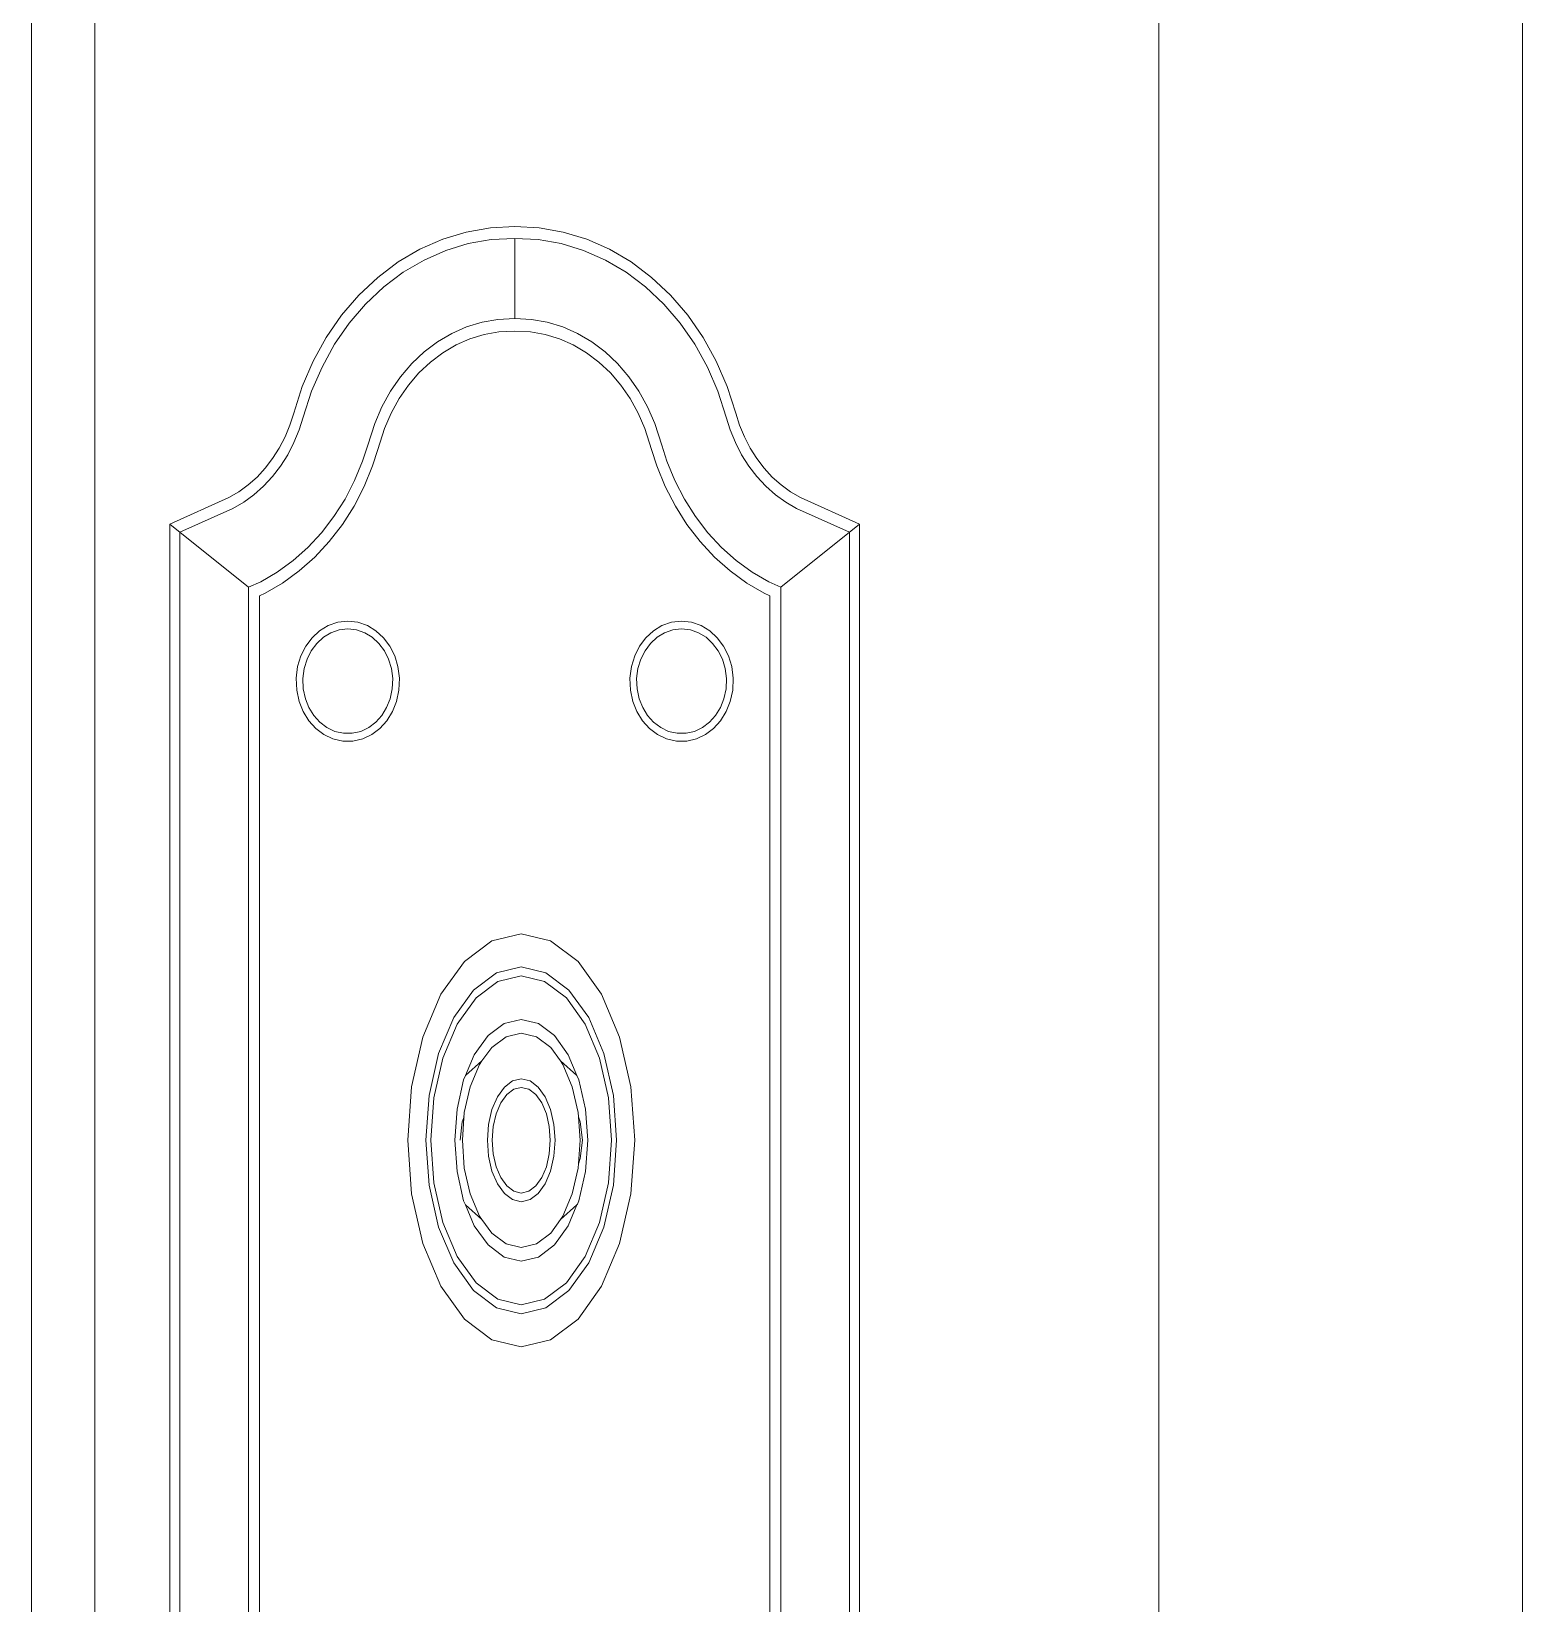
# Model space of a CAD drawing. Header units: inches. Extents: x 137851 to 141026, y -21374 to -19129.
# Drawn here: x 139579.25 to 139584.19, y -21022.52 to -21017.31 of the extents above; entities that cross this region are included whole.
import ezdxf

# ---------------------------------------------------------------- set-up
doc = ezdxf.new("R2010")
doc.units = ezdxf.units.IN
doc.header["$LTSCALE"] = 0.5
doc.header["$MEASUREMENT"] = 0
doc.layers.add('window', color=4, linetype='Continuous', lineweight=13)

msp = doc.modelspace()

# ---------------------------------------------------------------- linework, layer by layer
at = {"layer": 'window'}
for p, q in [((139584.1947, -21027.7297), (139584.1947, -20979.9148)), ((139582.9895, -21027.7297), (139582.9895, -20981.3118)), ((139579.4645, -21025.2299), (139579.4645, -20985.4152)), ((139579.2545, -20985.6597), (139579.2545, -21027.7297)), ((139580.617, -21017.9996), (139580.6951, -21017.9759)), ((139580.6951, -21017.9759), (139580.7749, -21017.962)), ((139580.7749, -21017.962), (139580.8555, -21017.958)), ((139580.8555, -21017.958), (139580.9362, -21017.962)), ((139580.9362, -21017.962), (139581.016, -21017.9759)), ((139581.016, -21017.9759), (139581.0941, -21017.9996)), ((139580.4695, -21018.0751), (139580.5415, -21018.0328)), ((139580.5415, -21018.0328), (139580.617, -21017.9996)), ((139580.5551, -21018.0687), (139580.6273, -21018.037)), ((139580.6273, -21018.037), (139580.7019, -21018.0143)), ((139580.7019, -21018.0143), (139580.7781, -21018.0011)), ((139580.7781, -21018.0011), (139580.8555, -21017.9973)), ((139580.8555, -21017.9973), (139580.933, -21018.0011)), ((139580.8555, -21017.9973), (139580.8555, -21018.2627)), ((139580.933, -21018.0011), (139581.0092, -21018.0143)), ((139581.0092, -21018.0143), (139581.0838, -21018.037)), ((139581.0838, -21018.037), (139581.156, -21018.0687)), ((139581.0941, -21017.9996), (139581.1695, -21018.0328)), ((139581.1695, -21018.0328), (139581.2416, -21018.0751)), ((139580.4018, -21018.1261), (139580.4695, -21018.0751)), ((139580.4863, -21018.1092), (139580.5551, -21018.0687)), ((139581.156, -21018.0687), (139581.2248, -21018.1092)), ((139581.2416, -21018.0751), (139581.3093, -21018.1261)), ((139580.339, -21018.1852), (139580.4018, -21018.1261)), ((139580.4216, -21018.1579), (139580.4863, -21018.1092)), ((139581.2248, -21018.1092), (139581.2895, -21018.1579)), ((139581.3093, -21018.1261), (139581.372, -21018.1852)), ((139580.2821, -21018.2517), (139580.339, -21018.1852)), ((139580.3616, -21018.2144), (139580.4216, -21018.1579)), ((139581.2895, -21018.1579), (139581.3495, -21018.2144)), ((139581.372, -21018.1852), (139581.429, -21018.2517)), ((139580.3072, -21018.2779), (139580.3616, -21018.2144)), ((139581.3495, -21018.2144), (139581.4039, -21018.2779)), ((139580.2315, -21018.3249), (139580.2821, -21018.2517)), ((139580.2588, -21018.3479), (139580.3072, -21018.2779)), ((139580.647, -21018.3118), (139580.6964, -21018.2901)), ((139580.6964, -21018.2901), (139580.7476, -21018.2746)), ((139580.7476, -21018.2746), (139580.7998, -21018.2655)), ((139580.7998, -21018.2655), (139580.8555, -21018.2627)), ((139580.8555, -21018.2627), (139580.9112, -21018.2655)), ((139580.9112, -21018.2655), (139580.9635, -21018.2746)), ((139580.9635, -21018.2746), (139581.0146, -21018.2901)), ((139581.0146, -21018.2901), (139581.0641, -21018.3118)), ((139581.4039, -21018.2779), (139581.4522, -21018.3479)), ((139581.429, -21018.2517), (139581.4796, -21018.3249)), ((139580.1878, -21018.4039), (139580.2315, -21018.3249)), ((139580.2172, -21018.4234), (139580.2588, -21018.3479)), ((139580.5555, -21018.373), (139580.5998, -21018.3395)), ((139580.5998, -21018.3395), (139580.647, -21018.3118)), ((139580.6615, -21018.35), (139580.6177, -21018.3758)), ((139580.7073, -21018.3299), (139580.6615, -21018.35)), ((139580.7548, -21018.3155), (139580.7073, -21018.3299)), ((139580.8033, -21018.307), (139580.7548, -21018.3155)), ((139580.8555, -21018.3045), (139580.8033, -21018.307)), ((139580.9078, -21018.307), (139580.8555, -21018.3045)), ((139580.9563, -21018.3155), (139580.9078, -21018.307)), ((139581.0038, -21018.3299), (139580.9563, -21018.3155)), ((139581.0496, -21018.35), (139581.0038, -21018.3299)), ((139581.0934, -21018.3758), (139581.0496, -21018.35)), ((139581.0641, -21018.3118), (139581.1112, -21018.3395)), ((139581.1112, -21018.3395), (139581.1556, -21018.373)), ((139581.4522, -21018.3479), (139581.4939, -21018.4234)), ((139581.4796, -21018.3249), (139581.5232, -21018.4039)), ((139580.5144, -21018.4117), (139580.5555, -21018.373)), ((139580.6177, -21018.3758), (139580.5765, -21018.4068)), ((139581.1346, -21018.4068), (139581.0934, -21018.3758)), ((139581.1556, -21018.373), (139581.1967, -21018.4117)), ((139580.1517, -21018.4879), (139580.1878, -21018.4039)), ((139580.1826, -21018.5036), (139580.2172, -21018.4234)), ((139580.4771, -21018.4552), (139580.5144, -21018.4117)), ((139580.5384, -21018.4427), (139580.5038, -21018.4831)), ((139580.5765, -21018.4068), (139580.5384, -21018.4427)), ((139581.1727, -21018.4427), (139581.1346, -21018.4068)), ((139581.2073, -21018.4831), (139581.1727, -21018.4427)), ((139581.1967, -21018.4117), (139581.234, -21018.4552)), ((139581.4939, -21018.4234), (139581.5285, -21018.5036)), ((139581.5232, -21018.4039), (139581.5594, -21018.4879)), ((139580.1234, -21018.5759), (139580.1517, -21018.4879)), ((139580.1549, -21018.5895), (139580.1826, -21018.5036)), ((139580.4154, -21018.5549), (139580.4439, -21018.5031)), ((139580.4439, -21018.5031), (139580.4771, -21018.4552)), ((139580.5038, -21018.4831), (139580.4731, -21018.5276)), ((139581.238, -21018.5276), (139581.2073, -21018.4831)), ((139581.234, -21018.4552), (139581.2671, -21018.5031)), ((139581.2671, -21018.5031), (139581.2957, -21018.5549)), ((139581.5285, -21018.5036), (139581.5561, -21018.5895)), ((139581.5594, -21018.4879), (139581.5877, -21018.5759)), ((139580.3917, -21018.6099), (139580.4154, -21018.5549)), ((139580.4731, -21018.5276), (139580.4465, -21018.5756)), ((139581.2645, -21018.5756), (139581.238, -21018.5276)), ((139581.2957, -21018.5549), (139581.3194, -21018.6099)), ((139580.1106, -21018.6162), (139580.1234, -21018.5759)), ((139580.1417, -21018.6315), (139580.1549, -21018.5895)), ((139580.3685, -21018.6818), (139580.3917, -21018.6099)), ((139580.4465, -21018.5756), (139580.4246, -21018.6266)), ((139581.2865, -21018.6266), (139581.2645, -21018.5756)), ((139581.3194, -21018.6099), (139581.3426, -21018.6818)), ((139581.5561, -21018.5895), (139581.5694, -21018.6315)), ((139581.5877, -21018.5759), (139581.6005, -21018.6162)), ((139580.0756, -21018.6919), (139580.0946, -21018.655)), ((139580.0946, -21018.655), (139580.1106, -21018.6162)), ((139580.1243, -21018.6736), (139580.1417, -21018.6315)), ((139580.4246, -21018.6266), (139580.4021, -21018.6963)), ((139581.309, -21018.6963), (139581.2865, -21018.6266)), ((139581.5694, -21018.6315), (139581.5867, -21018.6736)), ((139581.6005, -21018.6162), (139581.6164, -21018.655)), ((139581.6164, -21018.655), (139581.6355, -21018.6919)), ((139580.0537, -21018.7264), (139580.0756, -21018.6919)), ((139580.0799, -21018.7512), (139580.1037, -21018.7136)), ((139580.1037, -21018.7136), (139580.1243, -21018.6736)), ((139580.3518, -21018.7348), (139580.3685, -21018.6818)), ((139580.4021, -21018.6963), (139580.3848, -21018.7511)), ((139581.3262, -21018.7511), (139581.309, -21018.6963)), ((139581.3426, -21018.6818), (139581.3593, -21018.7348)), ((139581.5867, -21018.6736), (139581.6074, -21018.7136)), ((139581.6074, -21018.7136), (139581.6312, -21018.7512)), ((139581.6355, -21018.6919), (139581.6574, -21018.7264)), ((139580.0019, -21018.7877), (139580.0291, -21018.7585)), ((139580.0291, -21018.7585), (139580.0537, -21018.7264)), ((139580.0531, -21018.786), (139580.0799, -21018.7512)), ((139580.3252, -21018.7995), (139580.3518, -21018.7348)), ((139580.3848, -21018.7511), (139580.3567, -21018.8193)), ((139581.3543, -21018.8193), (139581.3262, -21018.7511)), ((139581.3593, -21018.7348), (139581.3859, -21018.7995)), ((139581.6312, -21018.7512), (139581.658, -21018.786)), ((139581.6574, -21018.7264), (139581.682, -21018.7585)), ((139581.682, -21018.7585), (139581.7091, -21018.7877)), ((139579.9412, -21018.8365), (139579.9726, -21018.8138)), ((139579.9726, -21018.8138), (139580.0019, -21018.7877)), ((139579.9918, -21018.8461), (139580.0237, -21018.8177)), ((139580.0237, -21018.8177), (139580.0531, -21018.786)), ((139580.2934, -21018.861), (139580.3252, -21018.7995)), ((139580.3567, -21018.8193), (139580.3232, -21018.8842)), ((139581.3878, -21018.8842), (139581.3543, -21018.8193)), ((139581.3859, -21018.7995), (139581.4177, -21018.861)), ((139581.658, -21018.786), (139581.6874, -21018.8177)), ((139581.6874, -21018.8177), (139581.7193, -21018.8461)), ((139581.7091, -21018.7877), (139581.7385, -21018.8138)), ((139581.7385, -21018.8138), (139581.7698, -21018.8365)), ((139579.7125, -21018.9438), (139579.9082, -21018.8557)), ((139579.9082, -21018.8557), (139579.9412, -21018.8365)), ((139579.9218, -21018.8917), (139579.9577, -21018.8708)), ((139579.9577, -21018.8708), (139579.9918, -21018.8461)), ((139580.2568, -21018.9188), (139580.2934, -21018.861)), ((139581.4177, -21018.861), (139581.4543, -21018.9188)), ((139581.7193, -21018.8461), (139581.7534, -21018.8708)), ((139581.7534, -21018.8708), (139581.7893, -21018.8917)), ((139581.7698, -21018.8365), (139581.8029, -21018.8557)), ((139581.8029, -21018.8557), (139581.9985, -21018.9438)), ((139579.7462, -21018.9707), (139579.9218, -21018.8917)), ((139580.2157, -21018.9722), (139580.2568, -21018.9188)), ((139580.3232, -21018.8842), (139580.2846, -21018.9451)), ((139581.4264, -21018.9451), (139581.3878, -21018.8842)), ((139581.4543, -21018.9188), (139581.4954, -21018.9722)), ((139581.7893, -21018.8917), (139581.9649, -21018.9707)), ((139579.7125, -21018.9438), (139579.9741, -21019.1525)), ((139579.7125, -21025.1596), (139579.7125, -21018.9438)), ((139579.7467, -21025.1469), (139579.7462, -21018.9707)), ((139580.1704, -21019.0209), (139580.2157, -21018.9722)), ((139580.2846, -21018.9451), (139580.2413, -21019.0015)), ((139581.4698, -21019.0015), (139581.4264, -21018.9451)), ((139581.4954, -21018.9722), (139581.5406, -21019.0209)), ((139581.9985, -21018.9438), (139581.737, -21019.1525)), ((139581.9649, -21018.9707), (139581.9649, -21027.1384)), ((139581.9985, -21018.9438), (139581.9985, -21027.1653)), ((139580.1214, -21019.0645), (139580.1704, -21019.0209)), ((139580.2413, -21019.0015), (139580.1935, -21019.0529)), ((139581.5176, -21019.0529), (139581.4698, -21019.0015)), ((139581.5406, -21019.0209), (139581.5896, -21019.0645)), ((139580.0691, -21019.1025), (139580.1214, -21019.0645)), ((139580.1935, -21019.0529), (139580.1418, -21019.0988)), ((139581.5692, -21019.0988), (139581.5176, -21019.0529)), ((139581.5896, -21019.0645), (139581.6419, -21019.1025)), ((139580.014, -21019.1345), (139580.0691, -21019.1025)), ((139580.1418, -21019.0988), (139580.0867, -21019.1389)), ((139581.6244, -21019.1389), (139581.5692, -21019.0988)), ((139581.6419, -21019.1025), (139581.6971, -21019.1345)), ((139579.9741, -21019.1525), (139580.014, -21019.1345)), ((139579.9741, -21025.2306), (139579.9741, -21019.1525)), ((139580.0285, -21019.1727), (139580.0099, -21019.1811)), ((139580.0099, -21019.1811), (139580.0099, -21025.2472)), ((139580.0867, -21019.1389), (139580.0285, -21019.1727)), ((139581.6826, -21019.1727), (139581.6244, -21019.1389)), ((139581.7012, -21019.1811), (139581.6826, -21019.1727)), ((139581.6971, -21019.1345), (139581.737, -21019.1525)), ((139581.7012, -21026.928), (139581.7012, -21019.1811)), ((139581.737, -21019.1525), (139581.737, -21026.9566)), ((139580.2379, -21019.2797), (139580.2094, -21019.2971)), ((139580.2692, -21019.2688), (139580.2379, -21019.2797)), ((139580.3027, -21019.2649), (139580.2692, -21019.2688)), ((139580.3362, -21019.2688), (139580.3027, -21019.2649)), ((139580.3675, -21019.2797), (139580.3362, -21019.2688)), ((139580.396, -21019.2971), (139580.3675, -21019.2797)), ((139581.3436, -21019.2797), (139581.3151, -21019.2971)), ((139581.3749, -21019.2688), (139581.3436, -21019.2797)), ((139581.4084, -21019.2649), (139581.3749, -21019.2688)), ((139581.4419, -21019.2688), (139581.4084, -21019.2649)), ((139581.4732, -21019.2797), (139581.4419, -21019.2688)), ((139581.5017, -21019.2971), (139581.4732, -21019.2797)), ((139580.1844, -21019.3201), (139580.1635, -21019.3481)), ((139580.1998, -21019.3388), (139580.1816, -21019.3631)), ((139580.1844, -21019.3201), (139580.2094, -21019.2971)), ((139580.2216, -21019.3188), (139580.1998, -21019.3388)), ((139580.2463, -21019.3036), (139580.2216, -21019.3188)), ((139580.2735, -21019.2941), (139580.2463, -21019.3036)), ((139580.3027, -21019.2908), (139580.2735, -21019.2941)), ((139580.3318, -21019.2941), (139580.3027, -21019.2908)), ((139580.3591, -21019.3036), (139580.3318, -21019.2941)), ((139580.3838, -21019.3188), (139580.3591, -21019.3036)), ((139580.4056, -21019.3388), (139580.3838, -21019.3188)), ((139580.421, -21019.3201), (139580.396, -21019.2971)), ((139580.4238, -21019.3631), (139580.4056, -21019.3388)), ((139580.4419, -21019.3481), (139580.421, -21019.3201)), ((139581.2901, -21019.3201), (139581.2692, -21019.3481)), ((139581.3055, -21019.3388), (139581.2873, -21019.3631)), ((139581.3151, -21019.2971), (139581.2901, -21019.3201)), ((139581.3273, -21019.3188), (139581.3055, -21019.3388)), ((139581.352, -21019.3036), (139581.3273, -21019.3188)), ((139581.3792, -21019.2941), (139581.352, -21019.3036)), ((139581.4084, -21019.2908), (139581.3792, -21019.2941)), ((139581.4375, -21019.2941), (139581.4084, -21019.2908)), ((139581.4648, -21019.3036), (139581.4375, -21019.2941)), ((139581.4895, -21019.3188), (139581.4648, -21019.3036)), ((139581.5113, -21019.3388), (139581.4895, -21019.3188)), ((139581.5267, -21019.3201), (139581.5017, -21019.2971)), ((139581.5295, -21019.3631), (139581.5113, -21019.3388)), ((139581.5476, -21019.3481), (139581.5267, -21019.3201)), ((139580.1473, -21019.3803), (139580.1365, -21019.416)), ((139580.1635, -21019.3481), (139580.1473, -21019.3803)), ((139580.1675, -21019.3911), (139580.1581, -21019.4222)), ((139580.1816, -21019.3631), (139580.1675, -21019.3911)), ((139580.4379, -21019.3911), (139580.4238, -21019.3631)), ((139580.4473, -21019.4222), (139580.4379, -21019.3911)), ((139580.4581, -21019.3803), (139580.4419, -21019.3481)), ((139580.4689, -21019.416), (139580.4581, -21019.3803)), ((139581.2531, -21019.3803), (139581.2422, -21019.416)), ((139581.2692, -21019.3481), (139581.2531, -21019.3803)), ((139581.2732, -21019.3911), (139581.2638, -21019.4222)), ((139581.2873, -21019.3631), (139581.2732, -21019.3911)), ((139581.5436, -21019.3911), (139581.5295, -21019.3631)), ((139581.553, -21019.4222), (139581.5436, -21019.3911)), ((139581.5638, -21019.3803), (139581.5476, -21019.3481)), ((139581.5746, -21019.416), (139581.5638, -21019.3803)), ((139580.1365, -21019.416), (139580.1316, -21019.4544)), ((139580.1581, -21019.4222), (139580.1539, -21019.4556)), ((139580.4515, -21019.4556), (139580.4473, -21019.4222)), ((139580.4738, -21019.4544), (139580.4689, -21019.416)), ((139581.2422, -21019.416), (139581.2373, -21019.4544)), ((139581.2638, -21019.4222), (139581.2596, -21019.4556)), ((139581.5572, -21019.4556), (139581.553, -21019.4222)), ((139581.5795, -21019.4544), (139581.5746, -21019.416)), ((139580.1316, -21019.4544), (139580.1333, -21019.4938)), ((139580.1333, -21019.4938), (139580.1412, -21019.5309)), ((139580.1539, -21019.4556), (139580.1553, -21019.4899)), ((139580.1553, -21019.4899), (139580.1622, -21019.5222)), ((139580.4432, -21019.5222), (139580.4501, -21019.4899)), ((139580.4501, -21019.4899), (139580.4515, -21019.4556)), ((139580.4642, -21019.5309), (139580.4721, -21019.4938)), ((139580.4721, -21019.4938), (139580.4738, -21019.4544)), ((139581.2373, -21019.4544), (139581.239, -21019.4938)), ((139581.239, -21019.4938), (139581.2469, -21019.5309)), ((139581.2596, -21019.4556), (139581.261, -21019.4899)), ((139581.261, -21019.4899), (139581.2679, -21019.5222)), ((139581.5489, -21019.5222), (139581.5558, -21019.4899)), ((139581.5558, -21019.4899), (139581.5572, -21019.4556)), ((139581.5699, -21019.5309), (139581.5778, -21019.4938)), ((139581.5778, -21019.4938), (139581.5795, -21019.4544)), ((139580.1412, -21019.5309), (139580.1548, -21019.565)), ((139580.1622, -21019.5222), (139580.174, -21019.5518)), ((139580.4314, -21019.5518), (139580.4432, -21019.5222)), ((139580.4506, -21019.565), (139580.4642, -21019.5309)), ((139581.2469, -21019.5309), (139581.2605, -21019.565)), ((139581.2679, -21019.5222), (139581.2797, -21019.5518)), ((139581.5371, -21019.5518), (139581.5489, -21019.5222)), ((139581.5563, -21019.565), (139581.5699, -21019.5309)), ((139580.1548, -21019.565), (139580.1734, -21019.5951)), ((139580.1965, -21019.6207), (139580.1734, -21019.5951)), ((139580.174, -21019.5518), (139580.1902, -21019.5781)), ((139580.1902, -21019.5781), (139580.2103, -21019.6003)), ((139580.2103, -21019.6003), (139580.2336, -21019.618)), ((139580.3718, -21019.618), (139580.3951, -21019.6003)), ((139580.3951, -21019.6003), (139580.4152, -21019.5781)), ((139580.4089, -21019.6207), (139580.432, -21019.5951)), ((139580.4152, -21019.5781), (139580.4314, -21019.5518)), ((139580.432, -21019.5951), (139580.4506, -21019.565)), ((139581.2605, -21019.565), (139581.2791, -21019.5951)), ((139581.2791, -21019.5951), (139581.3022, -21019.6207)), ((139581.2797, -21019.5518), (139581.2959, -21019.5781)), ((139581.2959, -21019.5781), (139581.316, -21019.6003)), ((139581.316, -21019.6003), (139581.3393, -21019.618)), ((139581.4775, -21019.618), (139581.5008, -21019.6003)), ((139581.5008, -21019.6003), (139581.5209, -21019.5781)), ((139581.5146, -21019.6207), (139581.5377, -21019.5951)), ((139581.5209, -21019.5781), (139581.5371, -21019.5518)), ((139581.5377, -21019.5951), (139581.5563, -21019.565)), ((139580.1965, -21019.6207), (139580.2233, -21019.641)), ((139580.2233, -21019.641), (139580.2532, -21019.6553)), ((139580.2336, -21019.618), (139580.2597, -21019.6304)), ((139580.2597, -21019.6304), (139580.2879, -21019.6369)), ((139580.2879, -21019.6369), (139580.3175, -21019.6369)), ((139580.3175, -21019.6369), (139580.3457, -21019.6304)), ((139580.3457, -21019.6304), (139580.3718, -21019.618)), ((139580.3522, -21019.6553), (139580.3821, -21019.641)), ((139580.3821, -21019.641), (139580.4089, -21019.6207)), ((139581.3022, -21019.6207), (139581.329, -21019.641)), ((139581.329, -21019.641), (139581.3589, -21019.6553)), ((139581.3393, -21019.618), (139581.3654, -21019.6304)), ((139581.3654, -21019.6304), (139581.3936, -21019.6369)), ((139581.3936, -21019.6369), (139581.4232, -21019.6369)), ((139581.4232, -21019.6369), (139581.4514, -21019.6304)), ((139581.4514, -21019.6304), (139581.4775, -21019.618)), ((139581.4579, -21019.6553), (139581.4878, -21019.641)), ((139581.4878, -21019.641), (139581.5146, -21019.6207)), ((139580.2532, -21019.6553), (139580.2857, -21019.6627)), ((139580.2857, -21019.6627), (139580.3197, -21019.6627)), ((139580.3197, -21019.6627), (139580.3522, -21019.6553)), ((139581.3589, -21019.6553), (139581.3914, -21019.6627)), ((139581.3914, -21019.6627), (139581.4254, -21019.6627)), ((139581.4254, -21019.6627), (139581.4579, -21019.6553)), ((139580.6892, -21020.3928), (139580.7799, -21020.3244)), ((139580.7799, -21020.3244), (139580.8773, -21020.3011)), ((139580.8773, -21020.3011), (139580.9746, -21020.3244)), ((139580.9746, -21020.3244), (139581.0654, -21020.3928)), ((139580.6113, -21020.5015), (139580.6892, -21020.3928)), ((139580.7193, -21020.4876), (139580.7955, -21020.4302)), ((139580.7955, -21020.4302), (139580.8773, -21020.4106)), ((139580.8773, -21020.4106), (139580.9591, -21020.4302)), ((139580.9591, -21020.4302), (139581.0353, -21020.4876)), ((139581.0654, -21020.3928), (139581.1433, -21020.5015)), ((139580.7275, -21020.5135), (139580.7998, -21020.4591)), ((139580.7998, -21020.4591), (139580.8773, -21020.4405)), ((139580.8773, -21020.4405), (139580.9548, -21020.4591)), ((139580.9548, -21020.4591), (139581.0271, -21020.5135)), ((139580.5515, -21020.6432), (139580.6113, -21020.5015)), ((139580.6538, -21020.5789), (139580.7193, -21020.4876)), ((139580.6655, -21020.6001), (139580.7275, -21020.5135)), ((139581.0271, -21020.5135), (139581.0891, -21020.6001)), ((139581.0353, -21020.4876), (139581.1007, -21020.5789)), ((139581.1433, -21020.5015), (139581.2031, -21020.6432)), ((139580.6036, -21020.698), (139580.6538, -21020.5789)), ((139580.8203, -21020.5984), (139580.8773, -21020.5847)), ((139580.8773, -21020.5847), (139580.9343, -21020.5984)), ((139581.1007, -21020.5789), (139581.1509, -21020.698)), ((139580.6179, -21020.7129), (139580.6655, -21020.6001)), ((139580.7215, -21020.7021), (139580.7672, -21020.6384)), ((139580.7672, -21020.6384), (139580.8203, -21020.5984)), ((139580.7797, -21020.6779), (139580.8268, -21020.6424)), ((139580.8268, -21020.6424), (139580.8773, -21020.6303)), ((139580.8773, -21020.6303), (139580.9278, -21020.6424)), ((139580.9278, -21020.6424), (139580.9749, -21020.6779)), ((139580.9343, -21020.5984), (139580.9874, -21020.6384)), ((139580.9874, -21020.6384), (139581.033, -21020.7021)), ((139581.0891, -21020.6001), (139581.1367, -21020.7129)), ((139580.5139, -21020.8083), (139580.5515, -21020.6432)), ((139580.7471, -21020.7226), (139580.7797, -21020.6779)), ((139580.9749, -21020.6779), (139581.0075, -21020.7226)), ((139581.2031, -21020.6432), (139581.2407, -21020.8083)), ((139580.5721, -21020.8366), (139580.6036, -21020.698)), ((139580.5879, -21020.8443), (139580.6179, -21020.7129)), ((139580.6931, -21020.7708), (139580.7215, -21020.7021)), ((139580.7471, -21020.7226), (139580.6931, -21020.7708)), ((139580.7082, -21020.8078), (139580.7393, -21020.7343)), ((139580.7393, -21020.7343), (139580.7471, -21020.7226)), ((139581.0614, -21020.7708), (139581.0075, -21020.7226)), ((139581.0075, -21020.7226), (139581.0153, -21020.7343)), ((139581.0153, -21020.7343), (139581.0463, -21020.8078)), ((139581.033, -21020.7021), (139581.0614, -21020.7708)), ((139581.1367, -21020.7129), (139581.1666, -21020.8443)), ((139581.1509, -21020.698), (139581.1825, -21020.8366)), ((139580.6645, -21020.8817), (139580.6865, -21020.785)), ((139580.6865, -21020.785), (139580.6915, -21020.7733)), ((139580.6931, -21020.7708), (139580.6915, -21020.7733)), ((139580.8213, -21020.809), (139580.8483, -21020.7886)), ((139580.8483, -21020.7886), (139580.8773, -21020.7817)), ((139580.8773, -21020.7817), (139580.9063, -21020.7886)), ((139580.9063, -21020.7886), (139580.9333, -21020.809)), ((139581.0631, -21020.7733), (139581.0614, -21020.7708)), ((139581.0631, -21020.7733), (139581.068, -21020.785)), ((139581.068, -21020.785), (139581.09, -21020.8817)), ((139580.5011, -21020.9854), (139580.5139, -21020.8083)), ((139580.5613, -21020.9854), (139580.5721, -21020.8366)), ((139580.5777, -21020.9854), (139580.5879, -21020.8443)), ((139580.6887, -21020.8935), (139580.7082, -21020.8078)), ((139580.7803, -21020.8835), (139580.7981, -21020.8413)), ((139580.7981, -21020.8413), (139580.8213, -21020.809)), ((139580.8093, -21020.8617), (139580.8292, -21020.8339)), ((139580.8292, -21020.8339), (139580.8524, -21020.8164)), ((139580.8524, -21020.8164), (139580.8773, -21020.8105)), ((139580.8773, -21020.8105), (139580.9022, -21020.8164)), ((139580.9022, -21020.8164), (139580.9254, -21020.8339)), ((139580.9254, -21020.8339), (139580.9453, -21020.8617)), ((139580.9333, -21020.809), (139580.9565, -21020.8413)), ((139580.9565, -21020.8413), (139580.9743, -21020.8835)), ((139581.0463, -21020.8078), (139581.0658, -21020.8935)), ((139581.1666, -21020.8443), (139581.1768, -21020.9854)), ((139581.1825, -21020.8366), (139581.1933, -21020.9854)), ((139581.2407, -21020.8083), (139581.2535, -21020.9854)), ((139580.657, -21020.9854), (139580.6645, -21020.8817)), ((139580.6821, -21020.9854), (139580.6887, -21020.8935)), ((139580.7691, -21020.9326), (139580.7803, -21020.8835)), ((139580.7844, -21020.9401), (139580.794, -21020.8979)), ((139580.794, -21020.8979), (139580.8093, -21020.8617)), ((139580.9453, -21020.8617), (139580.9606, -21020.8979)), ((139580.9606, -21020.8979), (139580.9702, -21020.9401)), ((139580.9743, -21020.8835), (139580.9854, -21020.9326)), ((139581.0658, -21020.8935), (139581.0725, -21020.9854)), ((139581.09, -21020.8817), (139581.0975, -21020.9854)), ((139580.6748, -21020.9852), (139580.6817, -21020.9242)), ((139580.6817, -21020.9242), (139580.6877, -21020.9072)), ((139580.7653, -21020.9854), (139580.7691, -21020.9326)), ((139580.7811, -21020.9854), (139580.7844, -21020.9401)), ((139580.9702, -21020.9401), (139580.9734, -21020.9854)), ((139580.9854, -21020.9326), (139580.9893, -21020.9854)), ((139581.0668, -21020.9072), (139581.0729, -21020.9242)), ((139581.0729, -21020.9242), (139581.0798, -21020.9852)), ((139580.5139, -21021.1625), (139580.5011, -21020.9854)), ((139580.5721, -21021.1341), (139580.5613, -21020.9854)), ((139580.5879, -21021.1264), (139580.5777, -21020.9854)), ((139580.6645, -21021.089), (139580.657, -21020.9854)), ((139580.6887, -21021.0772), (139580.6821, -21020.9854)), ((139580.7691, -21021.0381), (139580.7653, -21020.9854)), ((139580.7844, -21021.0306), (139580.7811, -21020.9854)), ((139580.9734, -21020.9854), (139580.9702, -21021.0306)), ((139580.9893, -21020.9854), (139580.9854, -21021.0381)), ((139581.0725, -21020.9854), (139581.0658, -21021.0772)), ((139581.0798, -21020.9852), (139581.0729, -21021.0462)), ((139581.0975, -21020.9854), (139581.09, -21021.089)), ((139581.1768, -21020.9854), (139581.1666, -21021.1264)), ((139581.1933, -21020.9854), (139581.1825, -21021.1341)), ((139581.2535, -21020.9854), (139581.2407, -21021.1625)), ((139580.7803, -21021.0872), (139580.7691, -21021.0381)), ((139580.794, -21021.0728), (139580.7844, -21021.0306)), ((139580.9702, -21021.0306), (139580.9606, -21021.0728)), ((139580.9854, -21021.0381), (139580.9743, -21021.0872)), ((139581.0729, -21021.0462), (139581.0669, -21021.0631)), ((139580.6865, -21021.1857), (139580.6645, -21021.089)), ((139580.7082, -21021.1629), (139580.6887, -21021.0772)), ((139580.7981, -21021.1294), (139580.7803, -21021.0872)), ((139580.8093, -21021.109), (139580.794, -21021.0728)), ((139580.8292, -21021.1368), (139580.8093, -21021.109)), ((139580.9453, -21021.109), (139580.9254, -21021.1368)), ((139580.9606, -21021.0728), (139580.9453, -21021.109)), ((139580.9743, -21021.0872), (139580.9565, -21021.1294)), ((139581.0658, -21021.0772), (139581.0463, -21021.1629)), ((139581.09, -21021.089), (139581.068, -21021.1857)), ((139580.5515, -21021.3275), (139580.5139, -21021.1625)), ((139580.6036, -21021.2727), (139580.5721, -21021.1341)), ((139580.6179, -21021.2578), (139580.5879, -21021.1264)), ((139580.7393, -21021.2364), (139580.7082, -21021.1629)), ((139580.8213, -21021.1617), (139580.7981, -21021.1294)), ((139580.8483, -21021.1821), (139580.8213, -21021.1617)), ((139580.8524, -21021.1543), (139580.8292, -21021.1368)), ((139580.8773, -21021.1603), (139580.8524, -21021.1543)), ((139580.9022, -21021.1543), (139580.8773, -21021.1603)), ((139580.9254, -21021.1368), (139580.9022, -21021.1543)), ((139580.9333, -21021.1617), (139580.9063, -21021.1821)), ((139580.9565, -21021.1294), (139580.9333, -21021.1617)), ((139581.0463, -21021.1629), (139581.0153, -21021.2364)), ((139581.1666, -21021.1264), (139581.1367, -21021.2578)), ((139581.1825, -21021.1341), (139581.1509, -21021.2727)), ((139581.2407, -21021.1625), (139581.2031, -21021.3275)), ((139580.6911, -21021.1965), (139580.6865, -21021.1857)), ((139580.6911, -21021.1965), (139580.6931, -21021.1996)), ((139580.6931, -21021.1996), (139580.7471, -21021.2478)), ((139580.7215, -21021.2686), (139580.6931, -21021.1996)), ((139580.8773, -21021.189), (139580.8483, -21021.1821)), ((139580.9063, -21021.1821), (139580.8773, -21021.189)), ((139581.0075, -21021.2478), (139581.0614, -21021.1996)), ((139581.0614, -21021.1996), (139581.033, -21021.2686)), ((139581.0614, -21021.1996), (139581.0634, -21021.1965)), ((139581.068, -21021.1857), (139581.0634, -21021.1965)), ((139580.6655, -21021.3706), (139580.6179, -21021.2578)), ((139580.7471, -21021.2478), (139580.7393, -21021.2364)), ((139580.7797, -21021.2928), (139580.7471, -21021.2478)), ((139581.0075, -21021.2478), (139580.9749, -21021.2928)), ((139581.0153, -21021.2364), (139581.0075, -21021.2478)), ((139581.1367, -21021.2578), (139581.0891, -21021.3706)), ((139580.6538, -21021.3918), (139580.6036, -21021.2727)), ((139580.7672, -21021.3323), (139580.7215, -21021.2686)), ((139580.8268, -21021.3283), (139580.7797, -21021.2928)), ((139580.9749, -21021.2928), (139580.9278, -21021.3283)), ((139581.033, -21021.2686), (139580.9874, -21021.3323)), ((139581.1509, -21021.2727), (139581.1007, -21021.3918)), ((139580.6113, -21021.4692), (139580.5515, -21021.3275)), ((139580.7275, -21021.4572), (139580.6655, -21021.3706)), ((139580.8203, -21021.3723), (139580.7672, -21021.3323)), ((139580.8773, -21021.3404), (139580.8268, -21021.3283)), ((139580.9278, -21021.3283), (139580.8773, -21021.3404)), ((139580.9874, -21021.3323), (139580.9343, -21021.3723)), ((139581.0891, -21021.3706), (139581.0271, -21021.4572)), ((139581.2031, -21021.3275), (139581.1433, -21021.4692)), ((139580.7193, -21021.4831), (139580.6538, -21021.3918)), ((139580.8773, -21021.386), (139580.8203, -21021.3723)), ((139580.9343, -21021.3723), (139580.8773, -21021.386)), ((139581.1007, -21021.3918), (139581.0353, -21021.4831)), ((139580.6892, -21021.5779), (139580.6113, -21021.4692)), ((139580.7998, -21021.5116), (139580.7275, -21021.4572)), ((139581.0271, -21021.4572), (139580.9548, -21021.5116)), ((139581.1433, -21021.4692), (139581.0654, -21021.5779)), ((139580.7955, -21021.5405), (139580.7193, -21021.4831)), ((139580.8773, -21021.5302), (139580.7998, -21021.5116)), ((139580.9548, -21021.5116), (139580.8773, -21021.5302)), ((139581.0353, -21021.4831), (139580.9591, -21021.5405)), ((139580.7799, -21021.6463), (139580.6892, -21021.5779)), ((139580.8773, -21021.5601), (139580.7955, -21021.5405)), ((139580.9591, -21021.5405), (139580.8773, -21021.5601)), ((139581.0654, -21021.5779), (139580.9746, -21021.6463)), ((139580.8773, -21021.6696), (139580.7799, -21021.6463)), ((139580.9746, -21021.6463), (139580.8773, -21021.6696))]:
    msp.add_line(p, q, dxfattribs=at)

doc.saveas('drawing.dxf')
